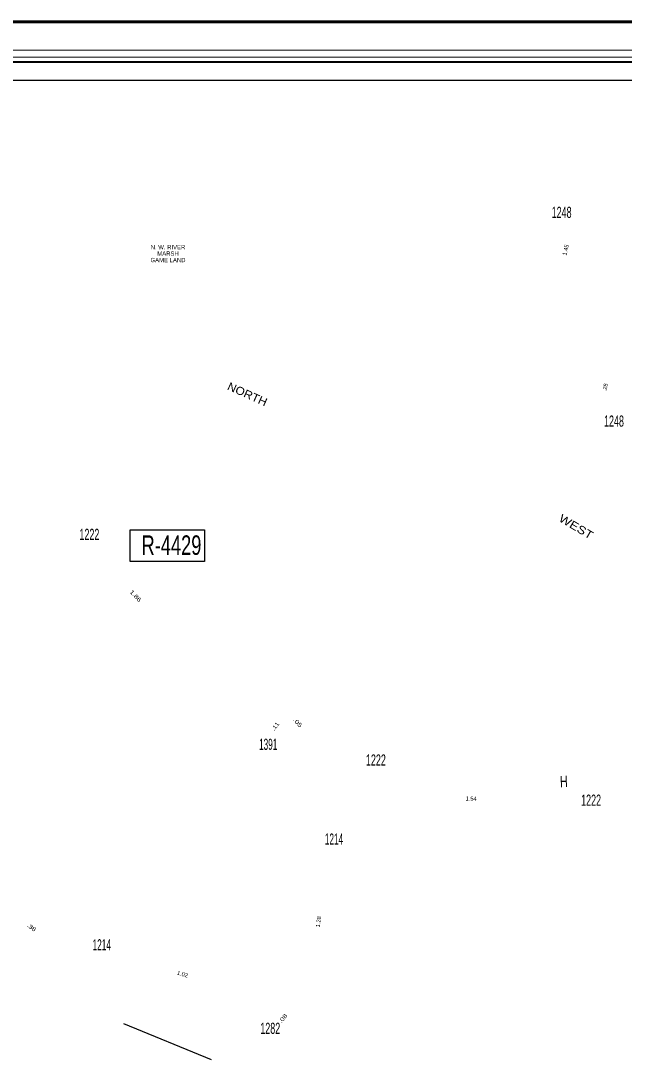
# Model space of a CAD drawing. Extents: x 833819 to 930735, y 260414 to 379173.
# Drawn here: x 864836 to 881688, y 349971 to 379173 of the extents above; entities that cross this region are included whole.
import ezdxf
from ezdxf.enums import TextEntityAlignment as Align

# ---------------------------------------------------------------- set-up
doc = ezdxf.new("R2010")
doc.units = 0
doc.header["$LTSCALE"] = 60
for name, color, linetype, lineweight in [('1', 7, 'Continuous', 25), ('20', 7, 'Continuous', 40), ('23', 7, 'Continuous', 25), ('3', 7, 'Continuous', 25), ('31', 7, 'Continuous', 25), ('40', 7, 'Continuous', 13), ('56', 7, 'Continuous', 40), ('63', 7, 'Continuous', 25)]:
    doc.layers.add(name, color=color, linetype=linetype, lineweight=lineweight)
doc.layers.add('52', color=7, linetype='Continuous')
doc.layers.add('57', color=7, linetype='Continuous')

msp = doc.modelspace()

# ---------------------------------------------------------------- linework, layer by layer
at = {"layer": '1', "lineweight": 13}
msp.add_lwpolyline([(930735.16, 322775.48), (834104.51, 322775.48), (834104.51, 379172.52), (930735.16, 379172.52)], close=True, dxfattribs=at)
at = {"layer": '20'}
for points in [[(834139.52, 379137.52), (930700.16, 379137.52), (930700.16, 322810.48), (834139.52, 322810.48)], [(837327.37, 378028.56), (929774.65, 378028.56), (929774.65, 323902.19), (837327.37, 323902.19)]]:
    msp.add_lwpolyline(points, close=True, dxfattribs=at)
at = {"layer": '20', "lineweight": 13}
msp.add_lwpolyline([(837018.18, 378354.02), (837018.18, 323592.91), (837196.73, 323771.59), (837196.73, 378159.19), (929905.26, 378159.19), (929905.26, 323771.59), (837196.73, 323771.59), (837018.18, 323592.91), (930083.84, 323592.91), (930083.84, 378354.02)], close=True, dxfattribs=at)
at = {"layer": '3'}
msp.add_lwpolyline([(869967.63, 364067.26), (867883.85, 364067.26), (867883.85, 364956.86), (869967.63, 364956.86)], close=True, dxfattribs=at)
at = {"layer": '31'}
msp.add_line((867701.07, 351157.45), (870147.37, 350156.03), dxfattribs=at)
at = {"layer": '63'}
msp.add_lwpolyline([(913402.71, 377510.15), (837845.75, 377510.15), (837845.75, 324420.69), (913402.71, 324420.69)], close=True, dxfattribs=at)

# ---------------------------------------------------------------- texts
at = {"layer": '23'}
for s, width, p in [('1248', 0.6, (879942.52, 373668.11)), ('1248', 0.6, (881405.09, 367836.12)), ('1222', 0.6, (866749.86, 364671.26)), ('1391', 0.55, (871744.3, 358805.8)), ('1222', 0.6, (874753.85, 358368.21)), ('1222', 0.6, (880766.39, 357245.58)), ('1214', 0.55, (873583.46, 356158.82)), ('1214', 0.55, (867094.59, 353204.7)), ('1282', 0.6, (871802.34, 350871.74))]:
    msp.add_text(s, height=312, dxfattribs=dict(at, width=width)).set_placement(p, align=Align.CENTER)
at = {"layer": '3', "width": 0.7}
msp.add_text('R-4429', height=545, dxfattribs=at).set_placement((868205.34, 364253.68))
at = {"layer": '40'}
for s, rotation, p in [('1.45', 76.086, (880110.09, 372759.38)), ('.28', 77.835, (881214.37, 368924.86)), ('1.54', 358.944, (877414.22, 357387.35)), ('1.28', 82.291, (873206.25, 353997.54))]:
    msp.add_text(s, height=115, rotation=rotation, dxfattribs=at).set_placement(p, align=Align.CENTER)
for s, rotation, width, p in [('1.86', 313.509, 1.3, (867998.37, 363068.69)), ('.11', 52.796, 1.15, (871987.67, 359430.01)), ('.05', 312.272, 1.35, (872527.68, 359526.81)), ('.38', 324.922, 1.25, (865100.12, 353799.01)), ('1.02', 343.549, 1.05, (869335.18, 352486.82)), ('.08', 50.814, 1.3, (872202.61, 351267.24))]:
    msp.add_text(s, height=115, rotation=rotation, dxfattribs=dict(at, width=width)).set_placement(p, align=Align.CENTER)
at = {"layer": '52'}
for s, p in [('N. W. RIVER', (868945.54, 372791.83)), ('MARSH', (868945.54, 372611.83)), ('GAME LAND', (868945.54, 372431.83))]:
    msp.add_text(s, height=120, dxfattribs=at).set_placement(p, align=Align.CENTER)
at = {"layer": '56', "width": 0.7}
msp.add_text('H', height=320, rotation=1.676, dxfattribs=at).set_placement((880008.25, 357762.69), align=Align.CENTER)
at = {"layer": '57'}
for s, rotation, width, p in [('NORTH', 335.93, 1.1, (871118.2, 368641.3)), ('WEST', 329.414, 1.2, (880291.52, 364943.3))]:
    msp.add_text(s, height=225, rotation=rotation, dxfattribs=dict(at, width=width)).set_placement(p, align=Align.CENTER)

doc.saveas('drawing.dxf')
